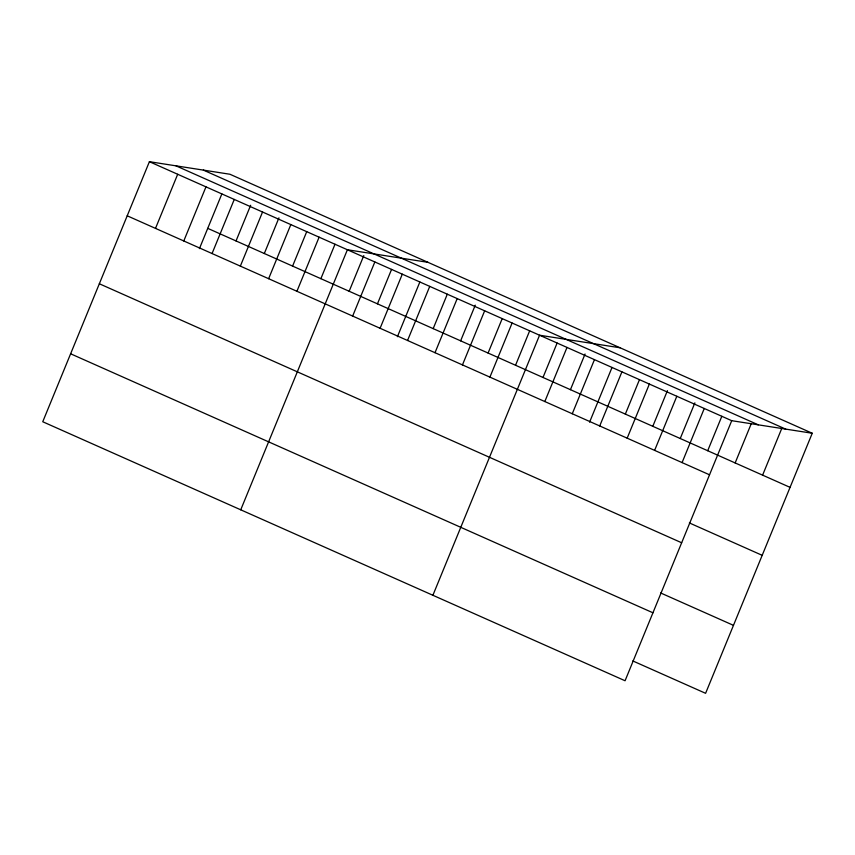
<?xml version="1.0" encoding="UTF-8"?>
<svg xmlns="http://www.w3.org/2000/svg" width="855" height="855" viewBox="0 0 855 855"><rect width="100%" height="100%" fill="white"/><g stroke="black" fill="none" stroke-linecap="round" stroke-linejoin="round"><path stroke-width="1.28" d="M812.25 433.25L229.931 174.249L149.401 161.691L42.75 421.75L625.069 680.751L731.72 420.692L812.25 433.25L705.599 693.309L632.786 660.926M155.503 228.381L177.69 174.27M183.782 240.96L205.97 186.86M199.429 248.623L221.862 193.925M212.061 253.54L234.259 199.439M236.033 240.939L250.654 205.275M240.351 266.119L262.538 212.019M264.313 253.518L278.944 217.854M268.63 278.698L290.828 224.598M292.592 266.097L306.721 231.662M296.92 291.277L319.107 237.177M320.882 278.677L335 244.241M240.736 509.804L347.397 249.756L427.928 262.314M349.161 291.256L363.792 255.592M352.655 316.072L374.843 261.961M377.45 303.835L391.569 269.411M380.101 328.277L402.299 274.177M397.415 336.688L419.858 281.99M407.557 340.493L429.744 286.382M433.186 328.63L447.304 294.195M435.013 352.698L457.201 298.598M460.631 340.835L475.262 305.171M462.459 364.914L484.657 310.803M488.087 353.051L502.206 318.616M489.915 377.119L512.102 323.019M515.544 365.256L529.662 330.821M432.897 595.283L539.558 335.224L620.089 347.782M542.989 377.472L557.118 343.037M544.817 401.54L567.004 347.44M570.445 389.677L585.066 354.013M572.273 413.756L594.46 359.645M589.587 422.156L612.02 367.458M599.718 425.961L621.916 371.861M625.347 414.098L639.465 379.663M627.175 438.177L649.362 384.066M652.803 426.303L667.424 390.649M654.62 450.382L676.818 396.271M680.249 438.519L694.88 402.855M682.076 462.598L704.264 408.487M707.705 450.724L721.823 416.3M735.15 462.94L751.299 423.588M762.607 475.145L781.769 428.419M203.362 170.102L785.67 429.103M175.98 165.838L758.3 424.839M149.401 161.691L731.72 420.692M207.744 228.36L790.063 487.361M127.213 215.802L709.532 474.803M689.376 522.939L762.19 555.323M99.34 283.764L681.659 542.765M660.659 592.964L733.472 625.347M70.623 353.788L652.942 612.789"/></g></svg>
